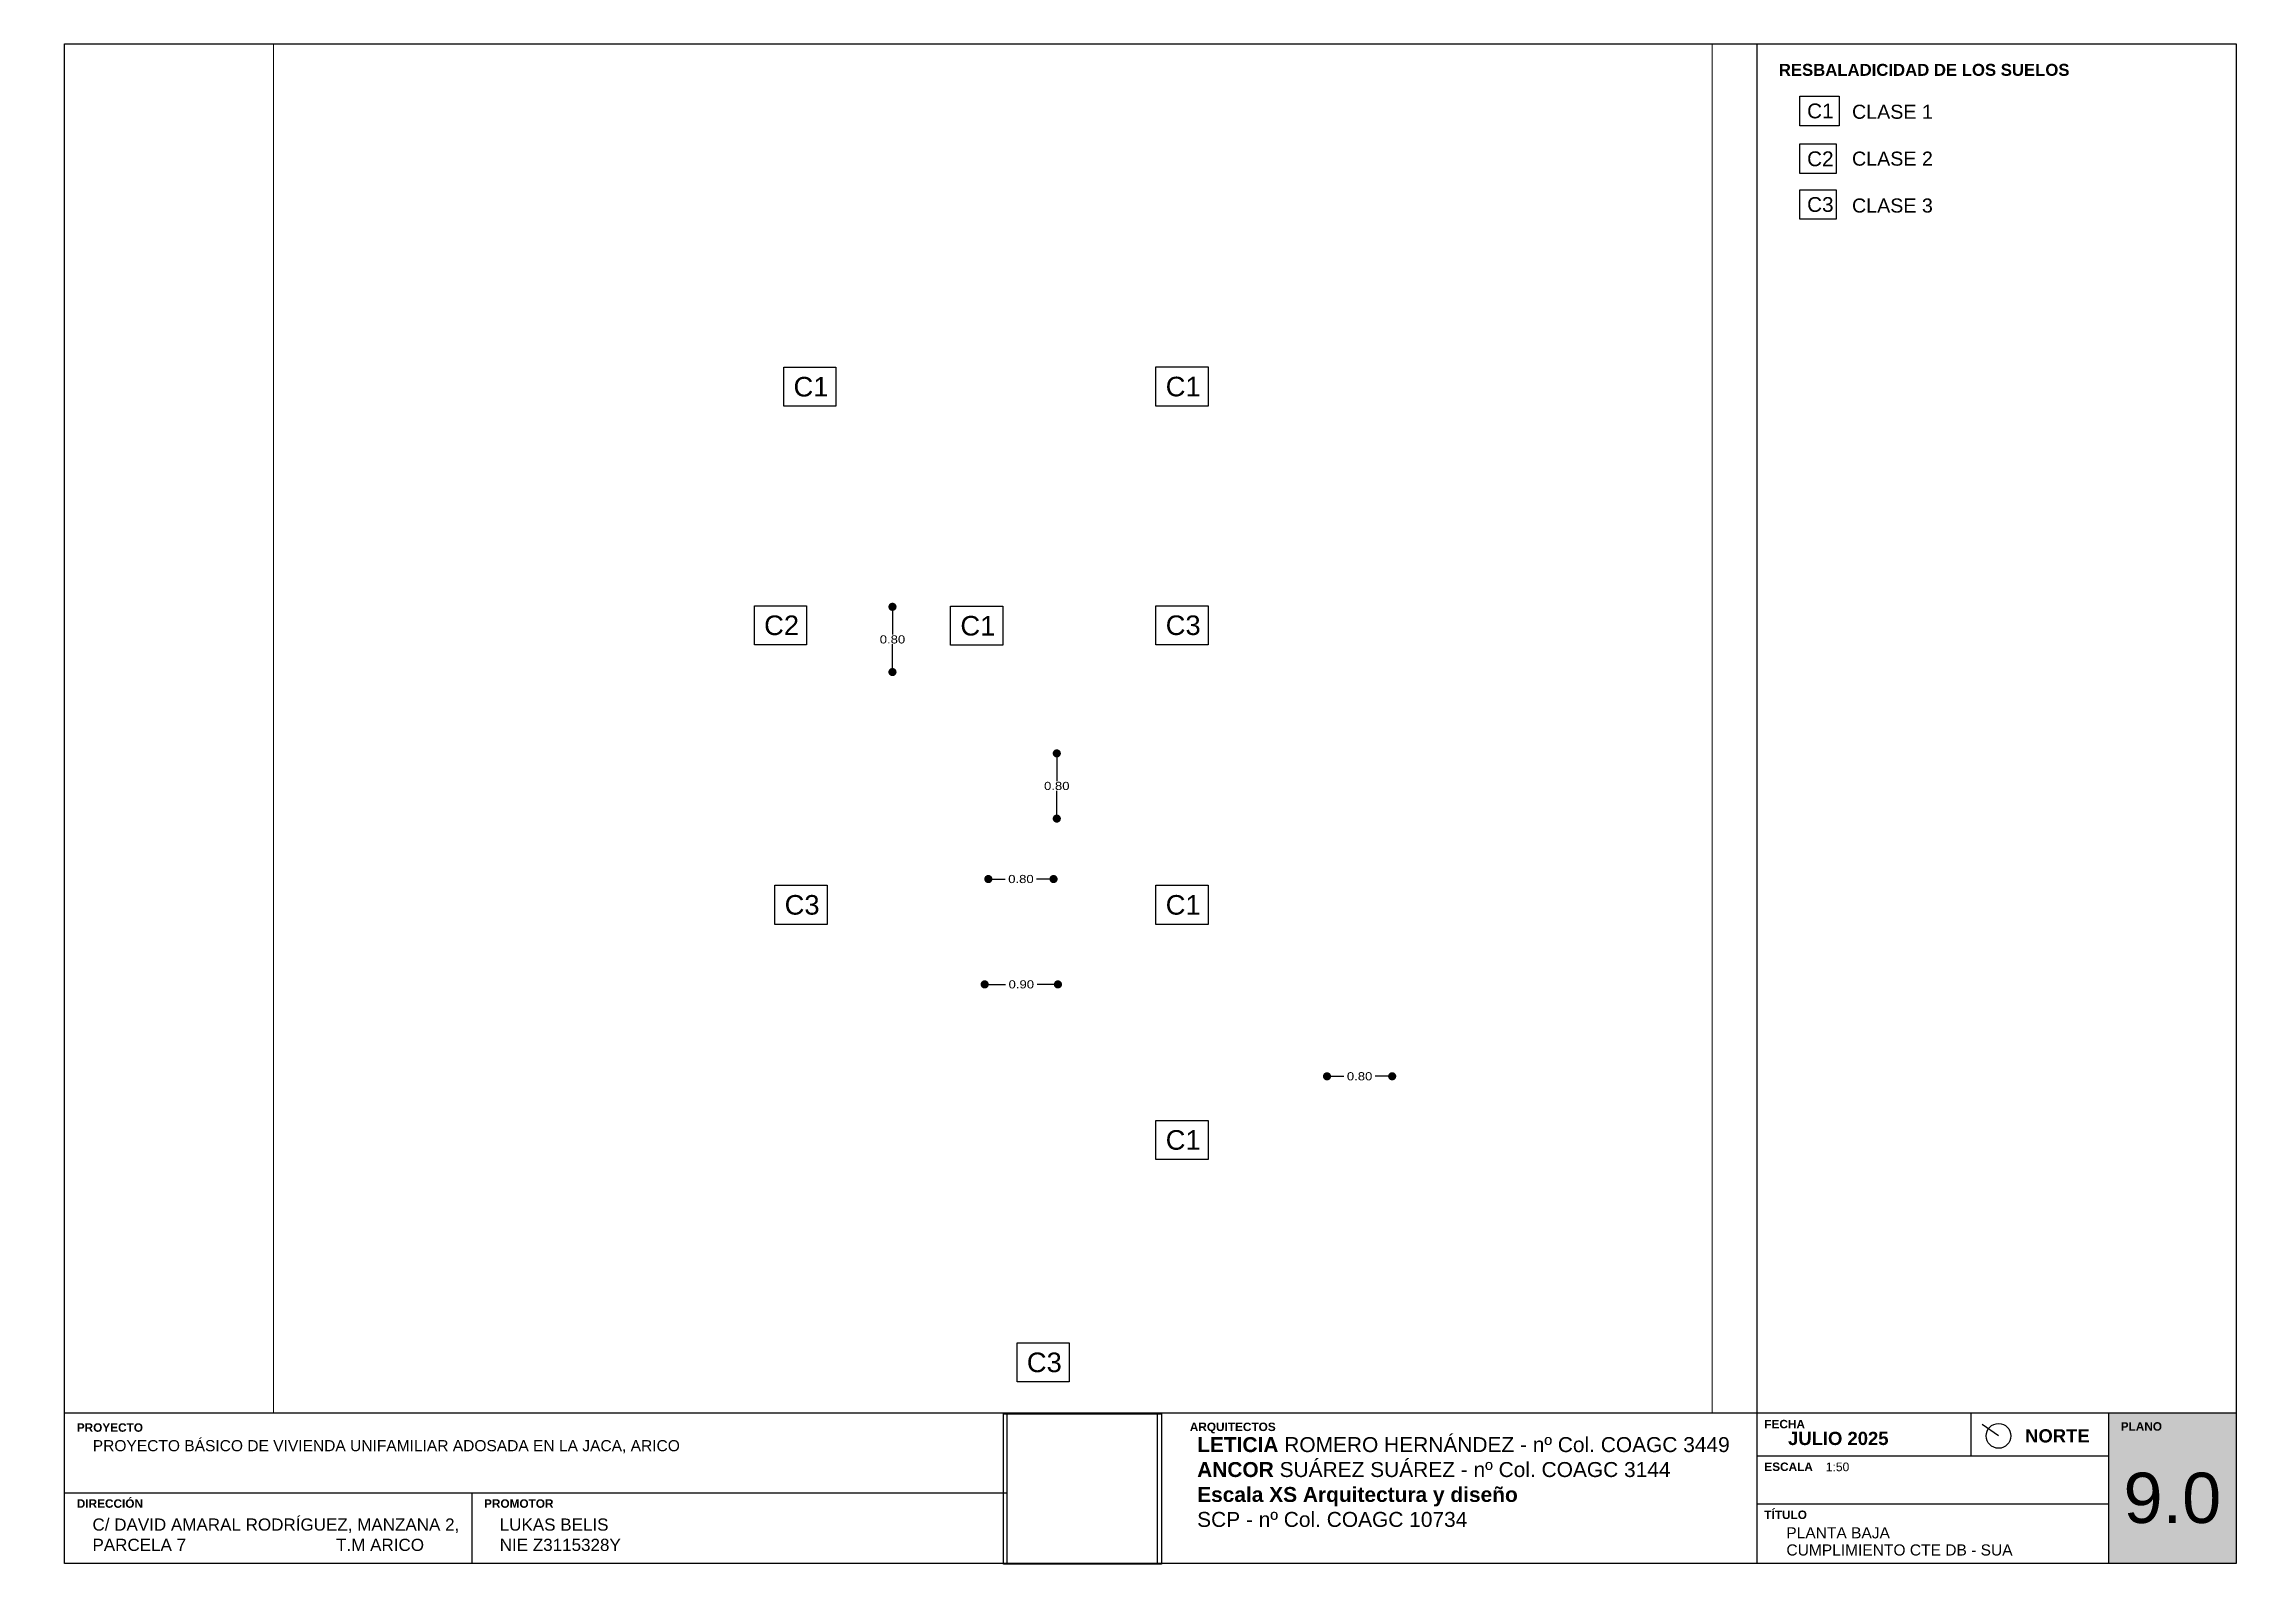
# Paper-space layout 'PB_SUA' of a CAD drawing. Header units: metres, sheet in millimetres. Extents: x 0 to 414, y 1 to 291.
# The model-space entities are those that its viewports show. They can reach past a viewport. Long polylines and large blocks are cut down to what shows.
import ezdxf
from ezdxf.enums import TextEntityAlignment as Align

# ---------------------------------------------------------------- set-up
doc = ezdxf.new("R2010")
doc.units = ezdxf.units.M
doc.header["$XCLIPFRAME"] = 2
doc.linetypes.add('_CONTINUOUS', pattern=[2, 1, 1])
doc.linetypes.add('CONTINUA', pattern=[0])
for name, color, linetype in [('02demolicion', 7, 'Continuous'), ('04Presentacion', 7, 'Continuous'), ('04Ventana Presentación', 250, 'Continuous')]:
    doc.layers.add(name, color=color, linetype=linetype)
for name, color, linetype, true_color in [('04Ventanas presentación', 7, 'Continuous', 0xffffff), ('05DB-SUA', 30, '_CONTINUOUS', 0xff7f00), ('PDF2_Rellenos sólidos', 7, 'Continuous', 0xffffff), ('PDF_Rellenos sólidos', 7, 'Continuous', 0xffffff)]:
    doc.layers.add(name, color=color, linetype=linetype, true_color=true_color)
doc.styles.add('ARIAL', font='arial.ttf')
doc.styles.add('BankGothic', font='bgothl.ttf')
doc.styles.add('FUTURA', font='', dxfattribs={"width": 1.199999999999999})
doc.styles.get("Standard").update_dxf_attribs({"font": 'arial.ttf'})
doc.styles.get('FUTURA').set_extended_font_data('Futura Bk BT')
doc.dimstyles.new('50', dxfattribs={"dimscale": 0, "dimtxt": 0.1, "dimasz": 0.07, "dimexe": 0.2, "dimexo": 0.2, "dimgap": 0.01, "dimtad": 0, "dimtih": 1, "dimtoh": 1, "dimzin": 0, "dimdsep": 46, "dimtxsty": 'FUTURA', "dimblk": 'DOT', "dimcen": 0.1, "dimse1": 1, "dimse2": 1, "dimazin": 0, "dimtfac": 1, "dimtmove": 2, "dimatfit": 2, "dimldrblk": 'DOT', "dimfxl": 1, "dimtolj": 1, "dimarcsym": 0})
picture_1 = doc.add_image_def('image1.png', size_in_pixel=(401, 382))

# ---------------------------------------------------------------- blocks, each defined once
blk = doc.blocks.new('_caratula hostel')
at = {"layer": '04Presentacion', "ltscale": 0.1}
h = blk.add_hatch(color=252, dxfattribs=at)
h.dxf.hatch_style = 1
h.paths.add_polyline_path([(414.1749168296822, 32.601640524066), (390.0840465432291, 32.601640524066), (390.0840465432293, 4.212580727186718), (414.1749168296822, 4.212580727186718)])
for p, q in [((182.1665553406386, 4.212580727679719), (182.1665553406386, 32.60164052435364)), ((210.5556151117204, 4.212580727392008), (210.5556151117204, 32.60164052406594)), ((323.7607147602142, 4.212580727186718), (323.7607147602142, 32.60164052406597)), ((414.1749168296822, 27.15349867860901), (414.1749168296824, 27.15349867860906)), ((323.7607147602142, 15.46721632333608), (390.0840465432293, 15.46721632333608))]:
    blk.add_line(p, q, dxfattribs=at)
at = {"layer": '04Presentacion', "linetype": 'Continuous'}
blk.add_lwpolyline([(4.202156111771159, 4.212580727186718), (4.202156111771159, 291.1723210841374), (414.1749168296822, 291.1723210841374), (414.1749168296822, 4.212580727186718)], close=True, dxfattribs=at)
at = {"layer": '04Presentacion', "ltscale": 0.1}
for points in [[(414.1749168296822, 32.601640524066), (4.202156092971791, 32.60164052406587)], [(364.0722309973929, 32.60164052406599), (364.0722309973929, 24.53986588300006)], [(390.0840465432293, 32.601640524066), (390.0840465432293, 4.212580727186718)], [(323.7607147602142, 24.53986588300006), (390.0840465432291, 24.53986588300006)], [(4.202156111771159, 17.58935318729391), (182.1665553406386, 17.58935318729391)], [(81.09053294565432, 17.58935318729391), (81.09053294565432, 4.212580727186718)]]:
    blk.add_lwpolyline(points, dxfattribs=at)
at = {"layer": '04Presentacion', "attachment_point": 1, "style": 'BankGothic'}
for s, insert, char_height, width in [('{\\fArial|b1|i0|c0|p34;\\C8;PROYECTO}', (6.498056713914427, 30.69526151757721), 1.594487527470779, 92.2528338314138), ('{\\fArial|b1|i0|c0|p34;\\C8;ARQUITECTOS}', (216.6322591028146, 30.8279542040379), 1.594487527470779, 92.2528338314138), ('{\\fArial|b1|i0|c0|p34;\\C8;FECHA}', (325.0977942040066, 31.34927578360067), 1.594487527470779, 92.2528338314138), ('{\\fArial|b1|i0|c0|p34;JULIO 2025}', (329.5790971778827, 29.08832323191613), 2.491386761673093, 155.1989321101103), ('{\\fArial|b1|i0|c0|p34;NORTE}', (374.325707584106, 29.57366095026289), 2.491386761673093, 155.1989321101103), ('{\\fArial|b1|i0|c0|p34;\\C8;PLANO}', (392.3799471453726, 30.90591970770044), 1.594487527470779, 92.2528338314138), ('{\\fArial|b0|i0|c0|p34;PROYECTO BÁSICO DE VIVIENDA UNIFAMILIAR ADOSADA EN LA JACA, ARICO}', (9.516266306721352, 27.52649924525766), 2.1, 171.1158461030153), ('{\\fArial|b1|i0|c0|p34;LETICIA\\fArial|b0|i0|c0|p34; ROMERO HERNÁNDEZ - nº Col. COAGC 3449\\fArial|b1|i0|c0|p34;\\PANCOR\\fArial|b0|i0|c0|p34; SUÁREZ SUÁREZ - nº Col. COAGC 3144\\P\\fArial|b1|i0|c0|p34;Escala XS Arquitectura y diseño\\fArial|b0|i0|c0|p34; \\PSCP - nº Col. COAGC 10734}', (218.0161293021254, 28.0919758843009), 2.825079538880173, 102.7773827197645), ('{\\fArial|b1|i0|c0|p34;\\C8;ESCALA}', (325.0977942040067, 23.29308141823382), 1.594487527470779, 92.2528338314138), ('{\\fArial|b1|i0|c0|p34;\\C8;DIRECCIÓN}', (6.49805671391446, 16.34256872224), 1.594487527470779, 92.2528338314138), ('{\\fArial|b0|i0|c0|p34;C/ DAVID AMARAL RODRÍGUEZ, MANZANA 2, PARCELA 7^I^I^I^IT.M ARICO}', (9.454740801173294, 12.72818856944692), 2.299999999999999, 72.03325064714258), ('{\\fArial|b1|i0|c0|p34;\\C8;PROMOTOR}', (83.38643355931896, 16.34256872224), 1.594487527470779, 92.2528338314138), ('{\\fArial|b0|i0|c0|p34;LUKAS BELIS\\PNIE Z3115328Y}', (86.34311763505644, 12.72818856944684), 2.299999999999999, 72.03325064714258), ('{\\fArial|b1|i0|c0|p34;\\C8;TÍTULO}', (325.0977942040067, 14.22043185856983), 1.594487527470779, 92.2528338314138)]:
    blk.add_mtext(s, dxfattribs=dict(at, insert=insert, char_height=char_height, width=width))
at = {"layer": '04Presentacion', "color": 252, "true_color": 0x939598, "style": 'ARIAL'}
blk.add_attdef('ESCALA', (336.7008910053264, 21.65806785816321), '', height=1.631071039444062, dxfattribs=at)
at = {"layer": '04Presentacion', "style": 'ARIAL'}
blk.add_attdef('LAMINA', text='', height=9.5, dxfattribs=at).set_placement((402.1294816864557, 11.87564876727992), align=Align.CENTER)
for tag, p in [('PLANTA', (329.2484716826496, 8.968635962129621)), ('PLANO', (329.2669092576834, 5.732480974009376))]:
    blk.add_attdef(tag, p, '', height=2.1, dxfattribs=at)
at = {"layer": '04Presentacion', "color": 7, "true_color": 0xffffff}
image = blk.add_image(picture_1, insert=(181.4856726645263, 4.089110263256921), size_in_units=(29.801081095159347, 28.38905979638621), dxfattribs=at)
image.set_boundary_path([(-0.5, -0.5), (400.4999999999999, 381.5)])
image.dxf.clipping = 0
blk = doc.blocks.new('_DOT')
at = {"color": 0, "linetype": 'ByBlock'}
blk.add_line((-0.5, 0), (-1, 0), dxfattribs=at)
at = {"color": 0, "linetype": 'ByBlock', "const_width": 0.5}
blk.add_lwpolyline([(-0.25, 0, 1), (0.25, 0, 1)], format="xyb", close=True, dxfattribs=at)
blk = doc.blocks.new('*D210')
at = {"layer": '05DB-SUA', "color": 0, "lineweight": -2, "ltscale": 15, "transparency": 16777216}
for p, q in [((69.22573842252382, 25.95622659871612), (69.22573842252382, 25.71622659871626)), ((69.22573842252382, 25.3562265987164), (69.22573842252382, 25.59622659871626))]:
    blk.add_line(p, q, dxfattribs=at)
at = {"layer": 'DEFPOINTS', "color": 0, "ltscale": 15, "transparency": 16777216}
for p in [(69.05624003543991, 26.05622659871612), (69.22573842252382, 26.05622659871612), (69.05624003543991, 25.2562265987164)]:
    blk.add_point(p, dxfattribs=at)
at = {"layer": '05DB-SUA', "color": 0, "lineweight": -2, "ltscale": 15, "transparency": 16777216, "xscale": 0.1, "yscale": 0.1, "zscale": 0.1}
for p, rotation in [((69.22573842252382, 26.05622659871612), 90), ((69.22573842252382, 25.2562265987164), 270)]:
    blk.add_blockref('_DOT', p, dxfattribs=dict(at, rotation=rotation))
at = {"layer": '05DB-SUA', "color": 0, "ltscale": 15, "transparency": 16777216, "insert": (69.2257384225238, 25.65622659871623), "char_height": 0.1, "attachment_point": 5, "style": 'FUTURA'}
blk.add_mtext('\\A1;0.80', dxfattribs=at)
blk = doc.blocks.new('*D211')
at = {"layer": '05DB-SUA', "color": 0, "lineweight": -2, "ltscale": 15, "transparency": 16777216}
for p, q in [((71.24165209090376, 24.15847289595479), (71.24165209090376, 23.91834756112627)), ((71.24165209090376, 23.55822222629774), (71.24165209090376, 23.79834756112627))]:
    blk.add_line(p, q, dxfattribs=at)
at = {"layer": 'DEFPOINTS', "color": 0, "ltscale": 15, "transparency": 16777216}
for p in [(71.24165209090376, 24.2584728959548), (71.35465888388237, 24.2584728959548), (71.45578893022375, 23.45822222629774)]:
    blk.add_point(p, dxfattribs=at)
at = {"layer": '05DB-SUA', "color": 0, "lineweight": -2, "ltscale": 15, "transparency": 16777216, "xscale": 0.1, "yscale": 0.1, "zscale": 0.1}
for p, rotation in [((71.24165209090376, 24.2584728959548), 90), ((71.24165209090376, 23.45822222629774), 270)]:
    blk.add_blockref('_DOT', p, dxfattribs=dict(at, rotation=rotation))
at = {"layer": '05DB-SUA', "color": 0, "ltscale": 15, "transparency": 16777216, "insert": (71.24165209090374, 23.85834756112625), "char_height": 0.1, "attachment_point": 5, "style": 'FUTURA'}
blk.add_mtext('\\A1;0.80', dxfattribs=at)
blk = doc.blocks.new('*D212')
at = {"layer": '05DB-SUA', "color": 0, "lineweight": -2, "ltscale": 15, "transparency": 16777216}
for p, q in [((70.50191395683763, 22.7163918028003), (70.60905681398036, 22.7163918028003)), ((71.10191395683736, 22.7163918028003), (70.99477109969463, 22.7163918028003))]:
    blk.add_line(p, q, dxfattribs=at)
at = {"layer": 'DEFPOINTS', "color": 0, "ltscale": 15, "transparency": 16777216}
for p in [(70.40191395683763, 22.7163918028003), (70.40191395683763, 22.54689341571631), (71.20191395683736, 22.54689341571631)]:
    blk.add_point(p, dxfattribs=at)
at = {"layer": '05DB-SUA', "color": 0, "lineweight": -2, "ltscale": 15, "transparency": 16777216, "xscale": 0.1, "yscale": 0.1, "zscale": 0.1, "rotation": 180}
blk.add_blockref('_DOT', (70.40191395683763, 22.7163918028003), dxfattribs=at)
at = {"layer": '05DB-SUA', "color": 0, "lineweight": -2, "ltscale": 15, "transparency": 16777216, "xscale": 0.1, "yscale": 0.1, "zscale": 0.1}
blk.add_blockref('_DOT', (71.20191395683736, 22.7163918028003), dxfattribs=at)
at = {"layer": '05DB-SUA', "color": 0, "ltscale": 15, "transparency": 16777216, "insert": (70.8019139568375, 22.7163918028003), "char_height": 0.1, "attachment_point": 5, "style": 'FUTURA'}
blk.add_mtext('\\A1;0.80', dxfattribs=at)
blk = doc.blocks.new('*D213')
at = {"layer": '05DB-SUA', "color": 0, "lineweight": -2, "ltscale": 15, "transparency": 16777216}
for p, q in [((70.4570988449107, 21.42393407138161), (70.61358674470989, 21.42393407138161)), ((71.15578893022334, 21.42393407138161), (70.99930103042416, 21.42393407138161))]:
    blk.add_line(p, q, dxfattribs=at)
at = {"layer": 'DEFPOINTS', "color": 0, "ltscale": 15, "transparency": 16777216}
for p in [(70.35709884491072, 21.42393407138161), (70.35709884491072, 20.9504771511211), (71.25578893022333, 20.95061194010821)]:
    blk.add_point(p, dxfattribs=at)
at = {"layer": '05DB-SUA', "color": 0, "lineweight": -2, "ltscale": 15, "transparency": 16777216, "xscale": 0.1, "yscale": 0.1, "zscale": 0.1, "rotation": 180}
blk.add_blockref('_DOT', (70.35709884491072, 21.42393407138161), dxfattribs=at)
at = {"layer": '05DB-SUA', "color": 0, "lineweight": -2, "ltscale": 15, "transparency": 16777216, "xscale": 0.1, "yscale": 0.1, "zscale": 0.1}
blk.add_blockref('_DOT', (71.25578893022333, 21.42393407138161), dxfattribs=at)
at = {"layer": '05DB-SUA', "color": 0, "ltscale": 15, "transparency": 16777216, "insert": (70.80644388756701, 21.42393407138161), "char_height": 0.1, "attachment_point": 5, "style": 'FUTURA'}
blk.add_mtext('\\A1;0.90', dxfattribs=at)
blk = doc.blocks.new('*D214')
at = {"layer": '05DB-SUA', "color": 0, "lineweight": -2, "ltscale": 15, "transparency": 16777216}
for p, q in [((74.65685325211953, 20.29625324223571), (74.76359723664227, 20.29625324223571)), ((75.25605550687926, 20.29625324223571), (75.14931152235654, 20.29625324223571))]:
    blk.add_line(p, q, dxfattribs=at)
at = {"layer": 'DEFPOINTS', "color": 0, "ltscale": 15, "transparency": 16777216}
for p in [(74.55685325211954, 20.45063620050419), (75.35605550687927, 20.450636198211), (75.35605550687927, 20.29625324223571)]:
    blk.add_point(p, dxfattribs=at)
at = {"layer": '05DB-SUA', "color": 0, "lineweight": -2, "ltscale": 15, "transparency": 16777216, "xscale": 0.1, "yscale": 0.1, "zscale": 0.1, "rotation": 180}
blk.add_blockref('_DOT', (74.55685325211954, 20.29625324223571), dxfattribs=at)
at = {"layer": '05DB-SUA', "color": 0, "lineweight": -2, "ltscale": 15, "transparency": 16777216, "xscale": 0.1, "yscale": 0.1, "zscale": 0.1}
blk.add_blockref('_DOT', (75.35605550687927, 20.29625324223571), dxfattribs=at)
at = {"layer": '05DB-SUA', "color": 0, "ltscale": 15, "transparency": 16777216, "insert": (74.9564543794994, 20.29625324223571), "char_height": 0.1, "attachment_point": 5, "style": 'FUTURA'}
blk.add_mtext('\\A1;0.80', dxfattribs=at)

msp = doc.modelspace()

# ---------------------------------------------------------------- texts
at = {"layer": '05DB-SUA', "color": 217, "true_color": 0x93278f, "char_height": 0.24, "attachment_point": 1, "bg_fill": 16, "box_fill_scale": 1.5, "bg_fill_color": 256, "bg_fill_transparency": 0}
for s, insert in [('\\pxql;C3', (70.05899180845344, 33.38416080338038)), ('\\pxql;C1', (68.01232465326584, 28.876964671413)), ('\\pxql;C1', (72.57786635989719, 28.87913563349216)), ('\\pxql;C2', (67.65148086469125, 25.94982247584176)), ('\\pxql;C1', (70.05899180845344, 25.94450335919769)), ('\\pxql;C3', (72.57786635989719, 25.95055546177578)), ('\\pxql;C3', (67.9029937962091, 22.51990371264987)), ('\\pxql;C1', (72.57786635989719, 22.51974000187225)), ('\\pxql;C1', (72.57786635989719, 19.63559720196099)), ('\\pxql;C3', (70.87430461628946, 16.90668878528721))]:
    msp.add_mtext_dynamic_manual_height_columns(s, width=0.4, gutter_width=13.48318264019858, heights=[0], dxfattribs=dict(at, insert=insert))

# ---------------------------------------------------------------- dimensions: what is measured, and where the dimension line sits
at = {"layer": '05DB-SUA', "ltscale": 15}
for base, p1, p2, angle, picture, middle in [((69.22573842252382, 26.05622659871612), (69.05624003543988, 25.25622659871638), (69.05624003543988, 26.05622659871611), 90, '*D210', (69.2257384225238, 25.65622659871623)), ((71.24165209090376, 24.2584728959548), (71.45578893022372, 23.45822222629774), (71.35465888388234, 24.25847289595478), 90, '*D211', (71.24165209090374, 23.85834756112625)), ((70.40191395683763, 22.7163918028003), (71.20191395683736, 22.54689341571631), (70.40191395683763, 22.54689341571631), 180, '*D212', (70.8019139568375, 22.7163918028003))]:
    dim = msp.add_linear_dim(base=base, p1=p1, p2=p2, angle=angle, dimstyle='50', override={"dimscale": 1, "dimasz": 0.1}, dxfattribs=at)
    dim.commit()
    dim.dimension.update_dxf_attribs({"geometry": picture, "text_midpoint": middle})
for base, p1, p2, picture, middle in [((70.35709884491072, 21.42393407138161), (71.25578893022333, 20.95061194010821), (70.35709884491072, 20.9504771511211), '*D213', (70.80644388756701, 21.42393407138161)), ((75.35605550687927, 20.29625324223571), (74.55685325211954, 20.45063620050419), (75.35605550687927, 20.450636198211), '*D214', (74.9564543794994, 20.29625324223571))]:
    dim = msp.add_linear_dim(base=base, p1=p1, p2=p2, dimstyle='50', override={"dimscale": 1, "dimasz": 0.1}, dxfattribs=at)
    dim.commit()
    dim.dimension.update_dxf_attribs({"geometry": picture, "text_midpoint": middle})

psp = doc.layouts.new('PB_SUA')

# ---------------------------------------------------------------- hatches: boundary and pattern name
at = {"layer": 'PDF2_Rellenos sólidos', "transparency": 33554559}
h = psp.add_hatch(color=256, dxfattribs=at)
h.paths.add_polyline_path([(0.2777777777777778, 1.902777777777777), (16.20833333333333, 1.902777777777777)], flags=0)
h.paths.add_polyline_path([(16.20833333333333, 1.902777777777777), (16.20833333333333, 11.41666666666666)], flags=0)
h.paths.add_polyline_path([(16.20833333333333, 11.41666666666666), (0.2777777777777778, 11.41666666666666)], flags=0)
h.paths.add_polyline_path([(0.2777777777777778, 11.41666666666666), (0.2777777777777778, 1.902777777777777)], flags=0)
h = psp.add_hatch(color=256, dxfattribs=at)
h.paths.add_polyline_path([(0.2777777777777778, 1.458333333333333), (16.20833333333333, 1.458333333333333)], flags=0)
h.paths.add_polyline_path([(16.20833333333333, 1.458333333333333), (16.20833333333333, 1.73611111111111)], flags=0)
h.paths.add_polyline_path([(16.20833333333333, 1.73611111111111), (0.2777777777777778, 1.73611111111111)], flags=0)
h.paths.add_polyline_path([(0.2777777777777778, 1.73611111111111), (0.2777777777777778, 1.458333333333333)], flags=0)
at = {"layer": 'PDF_Rellenos sólidos', "linetype": 'CONTINUA', "transparency": 33554559}
h = psp.add_hatch(color=256, dxfattribs=at)
h.paths.add_polyline_path([(0.4305555555555556, 2.069444444444444), (11.18055555555555, 2.069444444444444)], flags=0)
h.paths.add_polyline_path([(11.18055555555555, 2.069444444444444), (11.18055555555555, 16.04166666666666)], flags=0)
h.paths.add_polyline_path([(11.18055555555555, 16.04166666666666), (0.4305555555555556, 16.04166666666666)], flags=0)
h.paths.add_polyline_path([(0.4305555555555556, 16.04166666666666), (0.4305555555555556, 2.069444444444444)], flags=0)
h = psp.add_hatch(color=256, dxfattribs=at)
h.paths.add_polyline_path([(0.4305555555555556, 1.583333333333333), (11.15277777777778, 1.583333333333333)], flags=0)
h.paths.add_polyline_path([(11.15277777777778, 1.583333333333333), (11.15277777777778, 1.86111111111111)], flags=0)
h.paths.add_polyline_path([(11.15277777777778, 1.86111111111111), (0.4305555555555556, 1.86111111111111)], flags=0)
h.paths.add_polyline_path([(0.4305555555555556, 1.86111111111111), (0.4305555555555556, 1.583333333333333)], flags=0)

# ---------------------------------------------------------------- linework, layer by layer
at = {"layer": '04Presentacion'}
psp.add_lwpolyline([(323.7607147602142, 32.60164052406597), (323.7607147602142, 291.1723210841374)], dxfattribs=at)
at = {"layer": '04Ventana Presentación', "lineweight": 30, "ltscale": 0.2}
psp.add_lwpolyline([(369.3114836259584, 28.32031408501497), (366.2397780423053, 30.49574748300723)], dxfattribs=at)
at = {"layer": '04Ventana Presentación'}
psp.add_circle((369.3114836259584, 28.32031408501497), 2.334761433964002, dxfattribs=at).dxf.unprotected_set("ltscale", 0)

# ---------------------------------------------------------------- block references
at = {"layer": '04Presentacion'}
psp.add_blockref('_caratula hostel', (0, 0), dxfattribs=at).add_auto_attribs({'ESCALA': '1:50', 'LAMINA': '9.0', 'PLANTA': 'PLANTA BAJA', 'PLANO': 'CUMPLIMIENTO CTE DB - SUA'})

# ---------------------------------------------------------------- texts
at = {"layer": '02demolicion', "insert": (327.8322257168178, 287.3891059731768), "char_height": 2.259168344716847, "width": 69.2467453372871, "attachment_point": 1, "style": 'BankGothic'}
psp.add_mtext('{\\fArial|b1|i0|c0|p34;RESBALADICIDAD DE LOS SUELOS}', dxfattribs=at)
at = {"layer": '04Presentacion', "insert": (341.6529859399615, 279.6772113603925), "char_height": 2.655550255469882, "width": 69.06720540442234, "attachment_point": 1, "style": 'BankGothic'}
psp.add_mtext('{\\fArial|b0|i0|c0|p34;CLASE 1\\P\\PCLASE 2\\P\\PCLASE 3}', dxfattribs=at)
at = {"layer": '05DB-SUA', "color": 217, "true_color": 0x93278f, "char_height": 2.796294419009786, "attachment_point": 1, "bg_fill": 16, "box_fill_scale": 1.5, "bg_fill_color": 256, "bg_fill_transparency": 0}
for s, width, insert in [('\\pxql;C1', 4.633924710905134, (333.175254773989, 279.9041931124749)), ('\\pxql;C2', 4.078608524742518, (333.175254773989, 270.8657341165352)), ('\\pxql;C3', 4.078608524742518, (333.175254773989, 262.2368547776431))]:
    psp.add_mtext_dynamic_manual_height_columns(s, width=width, gutter_width=16.59718909668676, heights=[0], dxfattribs=dict(at, insert=insert))

# ---------------------------------------------------------------- viewports
at = {"layer": '04Ventana Presentación', "color": 7, "true_color": 0xffffff}
psp.add_viewport(center=(179.4625811277074, 161.8869808041017), size=(271.6267172227381, 258.5706805600714), view_center_point=(70.45840071307077, 24.56315350913224), view_height=16.80126839619201, dxfattribs=at)

doc.saveas('drawing.dxf')
